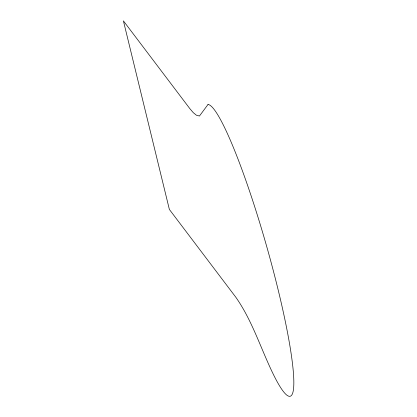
<?xml version="1.0" encoding="UTF-8"?>
<svg xmlns="http://www.w3.org/2000/svg" width="417" height="417" viewBox="0 0 417 417"><rect width="100%" height="100%" fill="white"/><g stroke="black" fill="none" stroke-linecap="round" stroke-linejoin="round"><path stroke-width="0.63" d="M208.015 104.479L199.451 116.03L196.412 115.217L193.29 112.679L189.839 108.634L123.396 20.85L169.37 209.438L235.813 297.222C252.733 321.293 261.183 350.035 274.24 376.16A151.527 18.395 74.1 0 0 277.925 288.934A151.527 18.395 74.1 0 0 208.015 104.479"/></g></svg>
